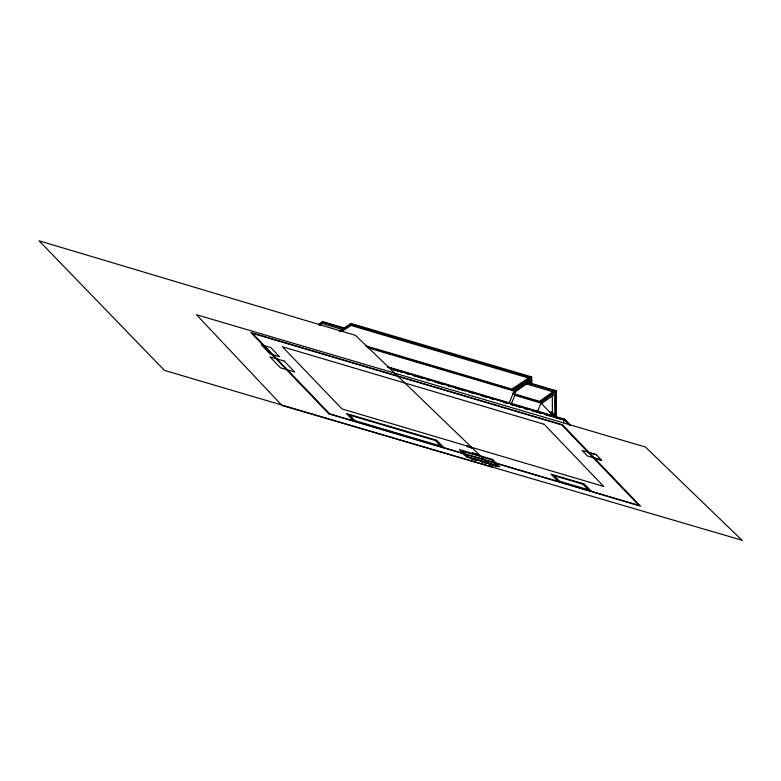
<?xml version="1.0" encoding="UTF-8"?>
<svg xmlns="http://www.w3.org/2000/svg" width="781" height="781" viewBox="0 0 781 781"><rect width="100%" height="100%" fill="white"/><g stroke="black" fill="none" stroke-linecap="round" stroke-linejoin="round"><path stroke-width="1.17" d="M527.624 383.432L527.624 382.28L556.17 390.734L556.16 416.107L555.662 416.576M555.662 415.404L555.672 391.964L541.633 401.942L513.078 393.487L527.116 383.51M540.442 401.59L540.511 400.663L554.979 390.383M556.17 390.734L541.702 401.014L541.633 401.942L542.512 402.859L554.666 394.434L554.783 415.658M340.379 331.661L351.099 324.457L529.528 377.282L512.961 388.411L512.883 389.368L515.792 387.405M531.822 383.988L531.744 376.94L514.152 388.772L514.064 389.719L514.943 390.627L530.416 380.23L530.445 383.891M342.224 331.32L350.962 325.443L351.099 324.457M320.63 324.974L323.041 322.377L343.562 328.45M509.261 402.908L514.083 391.017L367.919 347.75M511.399 403.787L514.835 395.313L513.078 393.487M527.624 382.28L526.462 383.979L553.817 392.082M537.562 411.538L541.008 403.064L514.835 395.313M550.673 416.156L551.532 414.037L540.13 402.147M563.306 422.804L564.517 419.836L389.768 368.105M601.595 460.263L587.361 455.938L582.099 450.452L596.372 454.669L601.595 460.263L594.517 458.164L601.634 460.165M563.384 419.993L564.438 419.153L570.003 424.952M318.648 324.3L322.514 321.557L345.348 328.313M319.204 324.789L321.069 323.451M319.097 325.179L323.041 322.377M543.312 399.55L545.216 398.193M339.208 331.3L350.933 323.412L531.744 376.94M350.962 325.443L529.391 378.268M526.96 382.749L554.315 390.851M322.533 323.607L341.912 329.348M512.961 388.411L514.152 388.772M365.938 345.866L514.064 389.719L531.236 378.18L531.305 384.135M366.357 346.637L514.943 390.627M540.511 400.663L541.702 401.014M513.957 394.405L542.512 402.859M550.029 412.104L556.658 416.293L551.366 411.821M388.196 366.972L564.438 419.153L570.179 425.303M550.761 415.209L556.345 416.859L555.467 415.941M387.513 367.265L564.888 419.787M392.208 369.149L401.541 371.912M406.208 373.298L409.713 374.333M413.208 375.368L422.55 378.131M427.217 379.517L430.721 380.552M434.216 381.587L443.559 384.35M448.226 385.736L451.721 386.771M455.225 387.806L464.558 390.578M469.235 391.955L472.73 392.989M476.234 394.024L478.568 394.717M482.072 395.752L486.739 397.138M490.234 398.173L493.738 399.208M503.071 401.971L507.748 403.357M511.243 404.392L514.747 405.427M517.081 406.12L520.585 407.155M524.08 408.199L528.747 409.576M532.251 410.611L535.756 411.646M538.089 412.339L541.584 413.374M545.089 414.418L549.756 415.795M553.26 416.829L556.765 417.874M559.098 418.557L562.593 419.602M393.009 369.55L402.342 372.312M405.847 373.357L409.342 374.392M414.018 375.768L423.351 378.531M426.856 379.576L430.351 380.611M435.017 381.987L444.36 384.76M447.855 385.794L451.359 386.829M456.026 388.206L465.359 390.978M468.864 392.013L472.359 393.048M481.701 395.811L486.368 397.197M489.872 398.232L494.539 399.608M503.872 402.371L507.377 403.416M510.872 404.451L520.214 407.213M524.881 408.59L528.376 409.635M531.881 410.669L541.213 413.432M545.88 414.809L549.385 415.853M552.889 416.888L562.222 419.651M589.255 452.677L596.333 454.776M550.908 413.022L556.345 416.859M564.517 419.836L569.447 424.981M513.185 390.11L515.733 392.745M591.344 491.298L584.334 483.976L551.025 474.116L558.044 481.428M496.199 465.74L497.077 466.657L492.313 465.251L491.434 464.334M485.87 462.684L486.748 463.602L481.994 462.196L481.116 461.278M477.972 455.098L477.093 454.191L472.339 452.785L473.218 453.693M475.453 459.599L476.332 460.517L471.568 459.111L470.689 458.193M443.852 447.62L436.833 440.308L346.432 413.539L353.451 420.861M528.669 380.933L528.688 383.373M552.304 396.094L552.401 413.774M741.95 540.208L282 405.485L196.48 314.723L645.487 447.064L741.95 540.208M492.05 467.038L164.42 370.389L39.05 240.792L355.521 335.381L492.05 467.038M562.505 424.776L250.857 332.511L328.908 413.92L640.557 506.186L562.505 424.776M561.754 424.884L252.488 333.321L329.66 413.813L638.926 505.375L561.754 424.884M544.103 424.239L282.41 346.764L342.049 408.971L603.742 486.446L544.103 424.239M270.792 347.584L261.284 344.763L270.05 353.91L279.569 356.732L270.792 347.584M284.177 361.047L269.904 356.819L280.428 367.792L294.701 372.02L284.177 361.047M471.314 447.23L466.55 445.824L467.428 446.742L472.193 448.148L471.314 447.23M435.329 440.513L349.683 415.16L354.945 420.647L440.591 446.01L435.329 440.513M582.831 484.181L554.285 475.736L559.547 481.223L588.093 489.677L582.831 484.181M492.684 459.462L459.374 449.602L466.394 456.914L499.694 466.774L492.684 459.462M491.181 459.667L462.625 451.223L467.887 456.709L496.443 465.164L491.181 459.667"/></g></svg>
